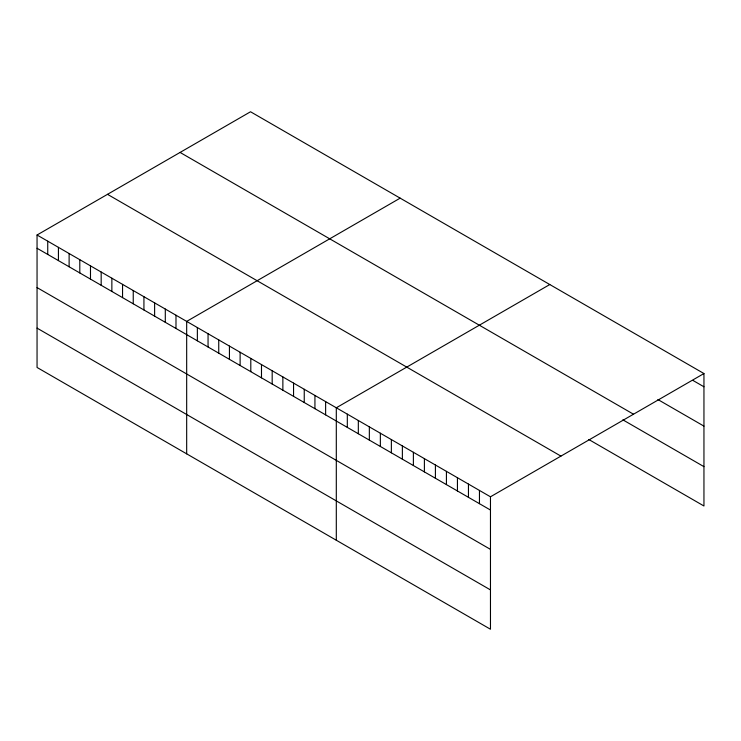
<?xml version="1.0" encoding="UTF-8"?>
<svg xmlns="http://www.w3.org/2000/svg" width="741" height="741" viewBox="0 0 741 741"><rect width="100%" height="100%" fill="white"/><g stroke="black" fill="none" stroke-linecap="round" stroke-linejoin="round"><path stroke-width="1.11" d="M37.05 235.008L490.468 496.794L490.468 629.239L37.05 367.462L37.05 235.008L250.532 111.761L703.95 373.538L703.95 505.992L588.826 439.524M400.159 198.143L186.676 321.399L186.676 453.853M549.785 284.535L336.303 407.782L336.303 540.235M490.468 496.794L703.95 373.538M692.937 380.429L703.95 386.783M657.897 399.538L703.95 426.121M180.082 152.433L633.499 414.21M622.866 419.841L703.95 466.654M107.501 194.337L560.918 456.113M37.05 248.263L490.468 510.04M37.05 287.591L490.468 549.377M37.05 328.124L490.468 589.901M479.455 490.431L479.455 503.685M468.451 484.077L468.451 497.322M457.438 477.713L457.438 490.968M446.425 471.359L446.425 484.605M435.412 465.005L435.412 478.251M424.398 458.642L424.398 471.897M413.385 452.288L413.385 465.533M402.372 445.934L402.372 459.179M391.368 439.57L391.368 452.825M380.355 433.216L380.355 446.462M369.342 426.853L369.342 440.108M358.329 420.499L358.329 433.744M347.316 414.145L347.316 427.39M325.623 401.613L325.623 414.867M314.934 395.444L314.934 408.689M304.245 389.275L304.245 402.52M293.556 383.106L293.556 396.352M282.867 376.928L282.867 390.183M272.179 370.759L272.179 384.014M261.49 364.591L261.49 377.836M250.801 358.422L250.801 371.667M240.121 352.253L240.121 365.498M229.432 346.084L229.432 359.329M218.743 339.906L218.743 353.161M208.054 333.737L208.054 346.992M197.365 327.568L197.365 340.814M175.988 315.231L175.988 328.476M165.299 309.053L165.299 322.307M154.619 302.884L154.619 316.138M143.93 296.715L143.93 309.96M133.241 290.546L133.241 303.791M122.552 284.377L122.552 297.623M111.863 278.208L111.863 291.454M101.174 272.03L101.174 285.285M90.485 265.862L90.485 279.116M79.796 259.693L79.796 272.938M69.117 253.524L69.117 266.769M58.428 247.355L58.428 260.6M47.739 241.177L47.739 254.432"/></g></svg>
